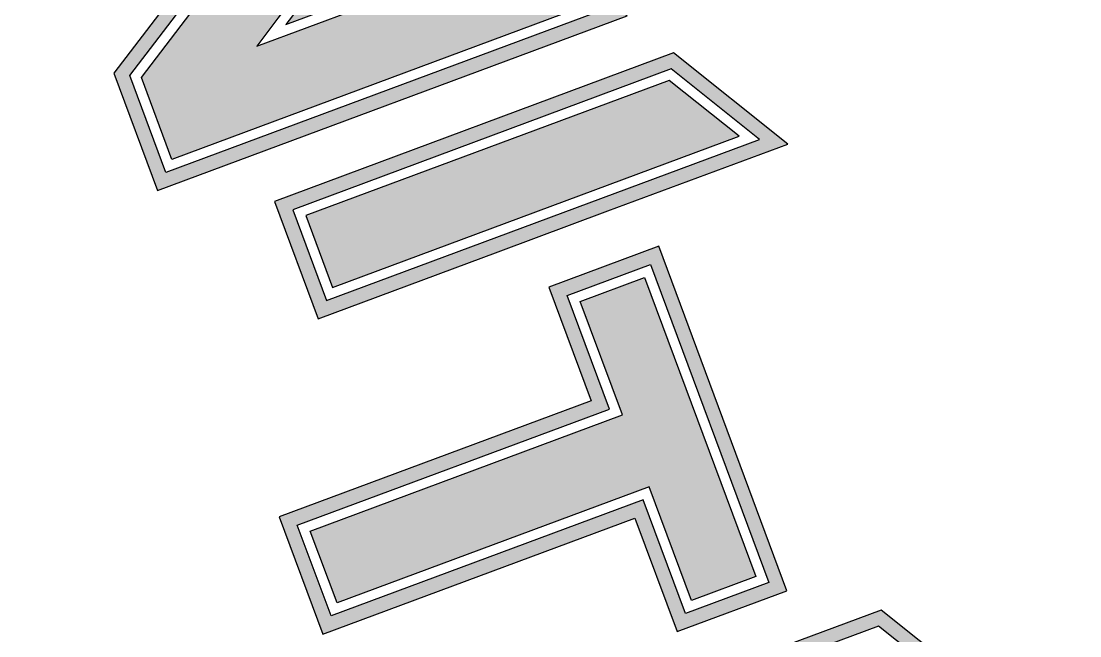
# Model space of a CAD drawing. Header units: inches. Extents: x -37.5 to -4.1, y 28.4 to 33.4.
# Drawn here: x -14.164 to -13.637, y 30.977 to 31.283 of the extents above; entities that cross this region are included whole.
import ezdxf

# ---------------------------------------------------------------- set-up
doc = ezdxf.new("R2010")
doc.units = ezdxf.units.IN
doc.header["$MEASUREMENT"] = 0
doc.layers.add('Default', color=18, linetype='Continuous', true_color=0x000000)
doc.layers.add('etch clear acryl', color=18, linetype='Continuous', true_color=0x000000)

msp = doc.modelspace()

# ---------------------------------------------------------------- hatches: boundary and pattern name
at = {"layer": 'Default'}
h = msp.add_hatch(color=256, dxfattribs=at)
h.paths.add_polyline_path([(-14.01205, 31.29674), (-13.9324, 31.40112), (-13.95415, 31.45958), (-14.16424, 31.38141), (-14.14249, 31.32295), (-14.03841, 31.36168), (-14.11806, 31.25729), (-14.09631, 31.19883), (-13.86247, 31.28584), (-13.91935, 31.33123)], flags=0)
h.paths.add_polyline_path([(-13.94036, 31.40231), (-13.9583, 31.45053), (-14.15519, 31.37727), (-14.13835, 31.33201), (-14.01804, 31.37677), (-14.03282, 31.3574), (-14.1101, 31.25611), (-14.09216, 31.20789), (-13.87659, 31.2881), (-13.92063, 31.32324), (-14.03242, 31.28164), (-14.01764, 31.30101)], flags=0)
for points in [[(-13.94602, 31.40316), (-13.96124, 31.44406), (-14.1487, 31.37431), (-14.13537, 31.33848), (-14.00347, 31.38756), (-14.01403, 31.37373), (-14.10441, 31.25527), (-14.08919, 31.21437), (-13.88667, 31.28972), (-13.92153, 31.31754), (-14.04696, 31.27087), (-14.03641, 31.2847)], [(-13.8067, 31.22591), (-13.84156, 31.25373), (-14.02256, 31.18638), (-14.00922, 31.15055)], [(-13.88596, 31.14364), (-13.86491, 31.08707), (-14.02031, 31.02924), (-14.00698, 30.99341), (-13.85157, 31.05124), (-13.83052, 30.99467), (-13.79846, 31.00659), (-13.8539, 31.15557)]]:
    msp.add_hatch(color=256, dxfattribs=at).paths.add_polyline_path(points, flags=0)
h = msp.add_hatch(color=256, dxfattribs=at)
h.paths.add_polyline_path([(-13.78251, 31.22203), (-13.83938, 31.26742), (-14.03809, 31.19348), (-14.01634, 31.13502), (-13.92677, 31.16835), (-13.87208, 31.1887)], flags=0)
h.paths.add_polyline_path([(-13.79663, 31.22429), (-14.0122, 31.14408), (-14.02904, 31.18934), (-13.84066, 31.25943)], flags=0)
h = msp.add_hatch(color=256, dxfattribs=at)
h.paths.add_polyline_path([(-13.84681, 31.17109), (-13.90149, 31.15074), (-13.88044, 31.09417), (-14.03584, 31.03634), (-14.01409, 30.97788), (-13.85869, 31.03571), (-13.83764, 30.97913), (-13.78295, 30.99948)], flags=0)
h.paths.add_polyline_path([(-13.89244, 31.1466), (-13.87139, 31.09002), (-14.02679, 31.0322), (-14.00995, 30.98694), (-13.85455, 31.04476), (-13.8335, 30.98819), (-13.79201, 31.00363), (-13.85095, 31.16203)], flags=0)
h = msp.add_hatch(color=256, dxfattribs=at)
h.paths.add_polyline_path([(-13.67924, 30.94451), (-13.73612, 30.98989), (-13.93483, 30.91596), (-13.91308, 30.8575), (-13.8235, 30.89083), (-13.80315, 30.83614), (-13.89273, 30.80281), (-13.87098, 30.74435), (-13.63714, 30.83136), (-13.69402, 30.87675), (-13.74847, 30.85649), (-13.76882, 30.91118)], flags=0)
h.paths.add_polyline_path([(-13.69336, 30.94677), (-13.77787, 30.91532), (-13.75261, 30.84743), (-13.6953, 30.86876), (-13.65126, 30.83362), (-13.86683, 30.75341), (-13.88367, 30.79867), (-13.7941, 30.832), (-13.81936, 30.89988), (-13.90893, 30.86655), (-13.92577, 30.91181), (-13.7374, 30.9819)], flags=0)

# ---------------------------------------------------------------- linework, layer by layer
at = {"layer": 'etch clear acryl'}
for points in [[(-14.01205, 31.29674), (-13.9324, 31.40112), (-13.95415, 31.45958), (-14.16424, 31.38141), (-14.14249, 31.32295), (-14.03841, 31.36168), (-14.11806, 31.25729), (-14.09631, 31.19883), (-13.86247, 31.28584), (-13.91935, 31.33123)], [(-13.94036, 31.40231), (-14.01764, 31.30101), (-14.03242, 31.28164), (-13.92063, 31.32324), (-13.87659, 31.2881), (-14.09216, 31.20789), (-14.1101, 31.25611), (-14.03282, 31.3574), (-14.01804, 31.37677), (-14.13835, 31.33201), (-14.15519, 31.37727), (-13.9583, 31.45053)], [(-13.94602, 31.40316), (-14.03641, 31.2847), (-14.04696, 31.27087), (-13.92153, 31.31754), (-13.88667, 31.28972), (-14.08919, 31.21437), (-14.10441, 31.25527), (-14.01403, 31.37373), (-14.00347, 31.38756), (-14.13537, 31.33848), (-14.1487, 31.37431), (-13.96124, 31.44406)], [(-13.78251, 31.22203), (-13.83938, 31.26742), (-14.03809, 31.19348), (-14.01634, 31.13502), (-13.92677, 31.16835), (-13.87208, 31.1887)], [(-13.79663, 31.22429), (-13.84066, 31.25943), (-14.02904, 31.18934), (-14.0122, 31.14408)], [(-13.8067, 31.22591), (-13.84156, 31.25373), (-14.02256, 31.18638), (-14.00922, 31.15055)], [(-13.84681, 31.17109), (-13.90149, 31.15074), (-13.88044, 31.09417), (-14.03584, 31.03634), (-14.01409, 30.97788), (-13.85869, 31.03571), (-13.83764, 30.97913), (-13.78295, 30.99948)], [(-13.89244, 31.1466), (-13.85095, 31.16203), (-13.79201, 31.00363), (-13.8335, 30.98819), (-13.85455, 31.04476), (-14.00995, 30.98694), (-14.02679, 31.0322), (-13.87139, 31.09002)], [(-13.88596, 31.14364), (-13.8539, 31.15557), (-13.79846, 31.00659), (-13.83052, 30.99467), (-13.85157, 31.05124), (-14.00698, 30.99341), (-14.02031, 31.02924), (-13.86491, 31.08707)], [(-13.67924, 30.94451), (-13.73612, 30.98989), (-13.93483, 30.91596), (-13.91308, 30.8575), (-13.8235, 30.89083), (-13.80315, 30.83614), (-13.89273, 30.80281), (-13.87098, 30.74435), (-13.63714, 30.83136), (-13.69402, 30.87675), (-13.74847, 30.85649), (-13.76882, 30.91118)], [(-13.69336, 30.94677), (-13.7374, 30.9819), (-13.92577, 30.91181), (-13.90893, 30.86655), (-13.81936, 30.89988), (-13.7941, 30.832), (-13.88367, 30.79867), (-13.86683, 30.75341), (-13.65126, 30.83362), (-13.6953, 30.86876), (-13.75261, 30.84743), (-13.77787, 30.91532)]]:
    msp.add_lwpolyline(points, close=True, dxfattribs=at)

doc.saveas('drawing.dxf')
